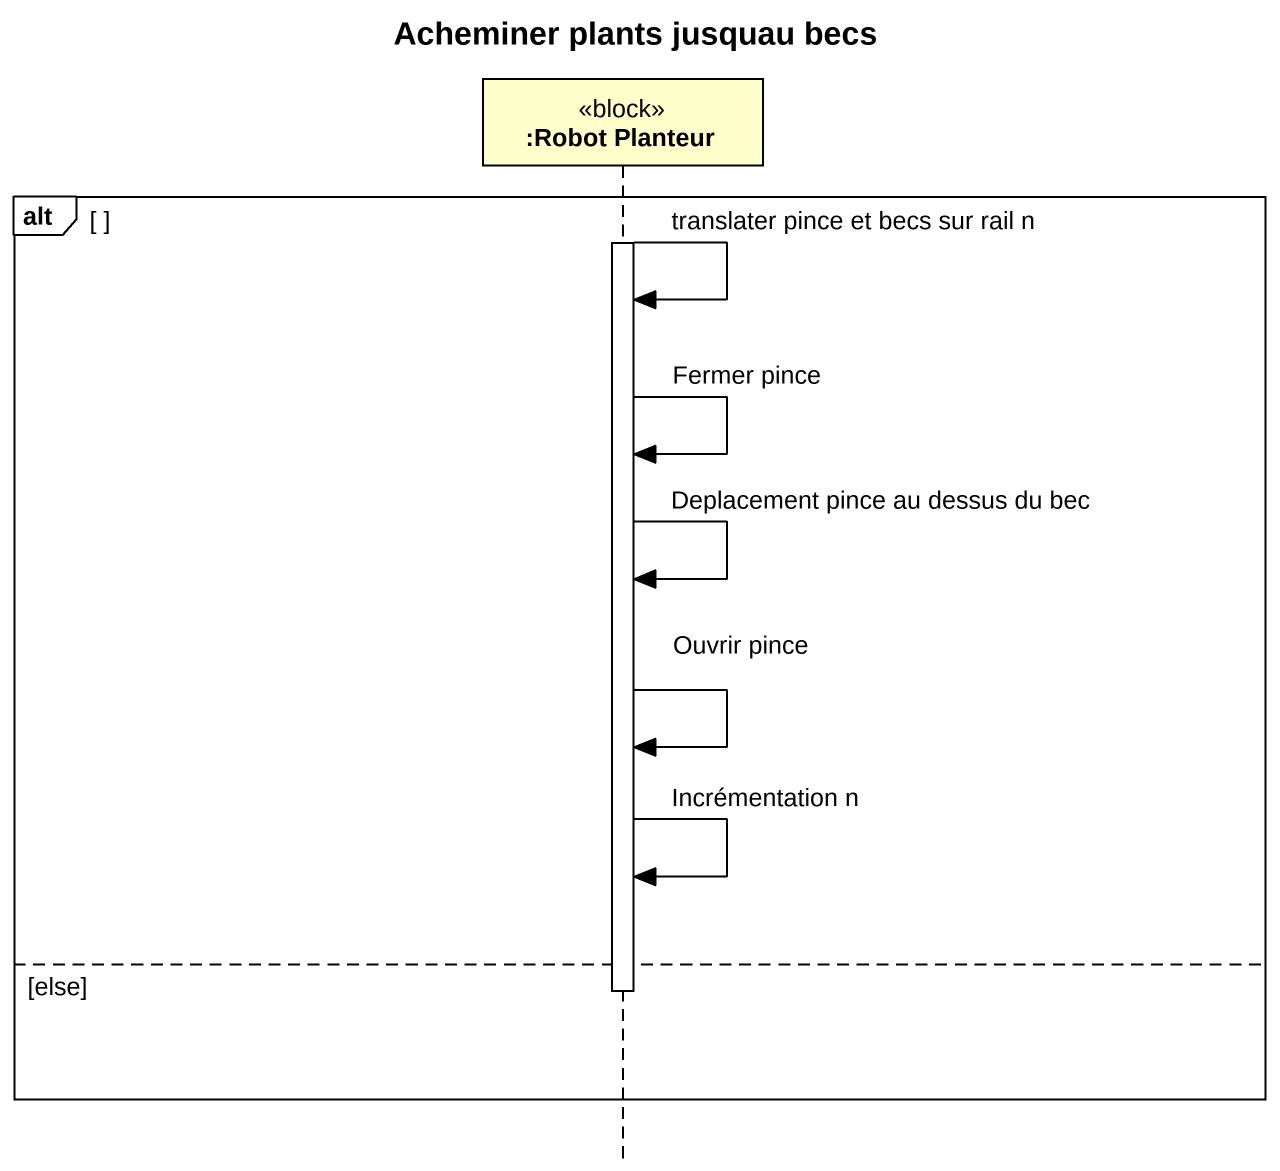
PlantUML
@startuml
title Acheminer plants jusquau becs
hide footbox
participant ":Robot Planteur" as Robot_Planteur <<block>>

alt
  activate Robot_Planteur
  Robot_Planteur -> Robot_Planteur : translater pince et becs sur rail n
  Robot_Planteur -> Robot_Planteur : Fermer pince
  Robot_Planteur -> Robot_Planteur : Deplacement pince au dessus du bec
  Robot_Planteur -> Robot_Planteur : Ouvrir pince
  Robot_Planteur -> Robot_Planteur : Incrémentation n
else else
  deactivate Robot_Planteur
end
@enduml
